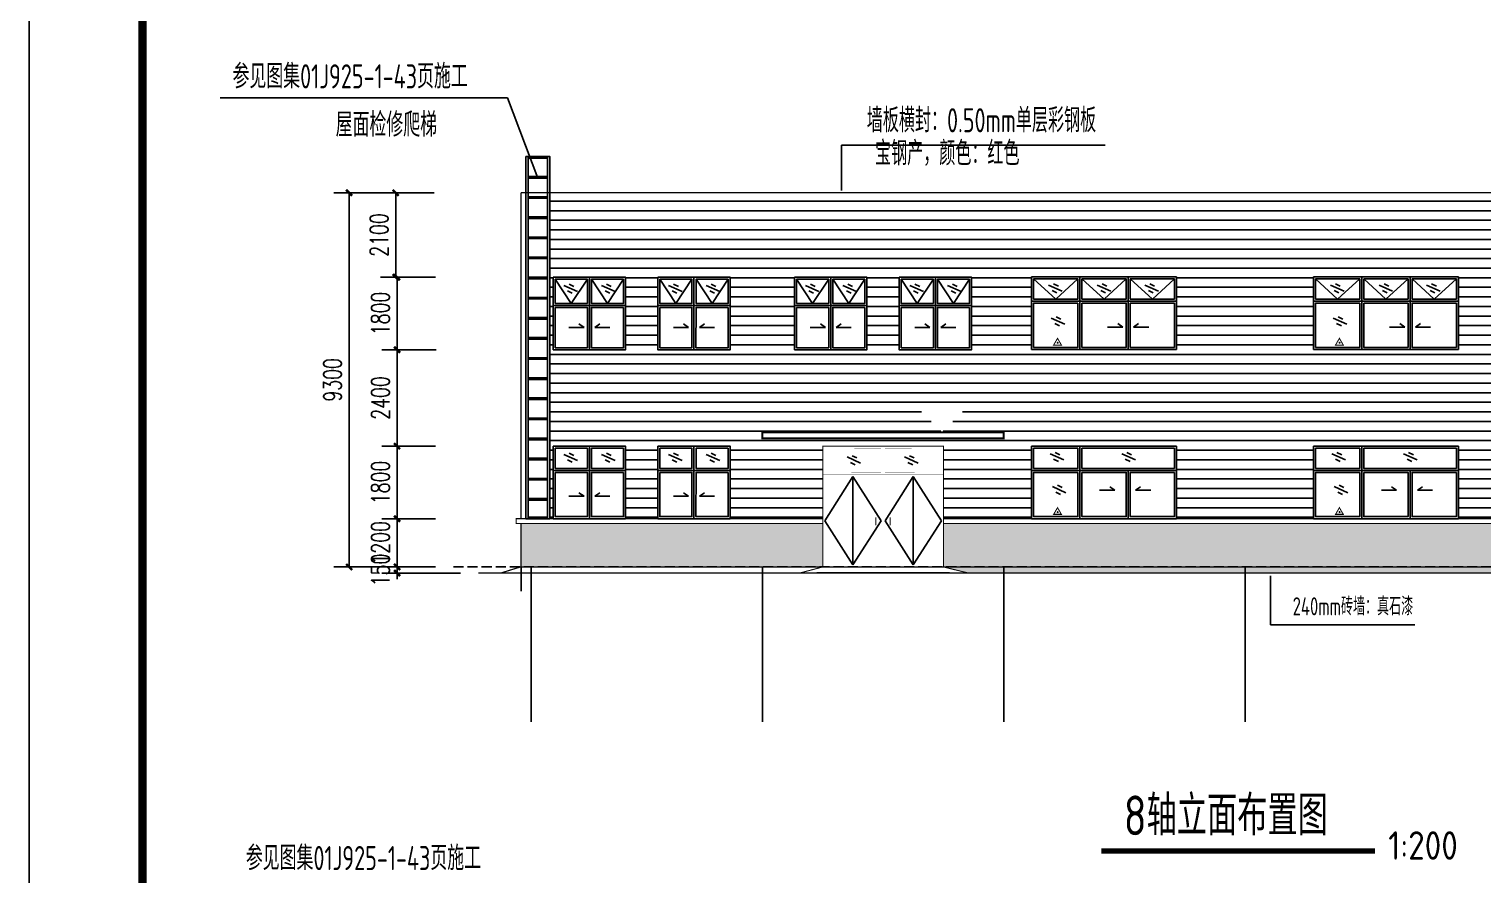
# Model space of a CAD drawing. Extents: x 180850 to 1400258, y 48356 to 327067.
# Drawn here: x 675093 to 711232, y 254059 to 275080 of the extents above; entities that cross this region are included whole.
import ezdxf
from ezdxf.enums import TextEntityAlignment as Align

# ---------------------------------------------------------------- set-up
doc = ezdxf.new("R2010")
doc.units = 0
doc.header["$LTSCALE"] = 1000
doc.linetypes.add('DASH', pattern=[0.35, 0.25, -0.1])
for name, color, linetype in [('AXIS', 3, 'Continuous'), ('COLU', 7, 'Continuous'), ('DIM_SYMB', 3, 'Continuous'), ('PUB_DIM', 3, 'Continuous'), ('PUB_TEXT', 7, 'Continuous'), ('PUB_TITLE', 4, 'Continuous'), ('REIN', 1, 'Continuous'), ('TEXT', 7, 'Continuous')]:
    doc.layers.add(name, color=color, linetype=linetype)
doc.styles.add('_TCH_DIM_T3', font='SIMPLEX', dxfattribs={"width": 0.705882, "bigfont": 'GBCBIG'})
doc.styles.add('C', font='tssdeng.shx', dxfattribs={"height": 3, "bigfont": 'tssdchn.shx'})
doc.styles.get("Standard").update_dxf_attribs({"font": 'gbenor.shx', "bigfont": 'gbcbig.shx'})
doc.styles.add('TSSD_Norm', font='tssdeng.shx', dxfattribs={"bigfont": 'hztxt.shx'})
doc.dimstyles.new('_TCH_ARCH&&150', dxfattribs={"dimtxt": 446.25, "dimasz": 150, "dimexe": 375, "dimexo": 450, "dimgap": 189.375, "dimtad": 1, "dimdec": 0, "dimzin": 0, "dimdsep": 46, "dimtxsty": '_TCH_DIM_T3', "dimblk": 'ARCHTICK', "dimcen": 0.09, "dimclrd": 3, "dimclre": 3, "dimclrt": 7, "dimazin": 2, "dimtfac": 1, "dimtdec": 0, "dimtix": 1, "dimtmove": 2, "dimatfit": 3, "dimfxl": 1, "dimtolj": 1, "dimtzin": 0, "dimarcsym": 0})

# ---------------------------------------------------------------- blocks, each defined once
blk = doc.blocks.new('A$C5AE57A66')
at = {"color": 2}
for points in [[(0, 9000), (59, 9000), (59, 0), (0, 0)], [(59, 9000), (541, 9000), (541, 8962), (59, 8962)], [(541, 9000), (600, 9000), (600, 0), (541, 0)], [(59, 8500), (541, 8500), (541, 8462), (59, 8462)], [(59, 8000), (541, 8000), (541, 7962), (59, 7962)], [(59, 7500), (541, 7500), (541, 7462), (59, 7462)], [(59, 7000), (541, 7000), (541, 6962), (59, 6962)], [(59, 6500), (541, 6500), (541, 6462), (59, 6462)], [(59, 6000), (541, 6000), (541, 5962), (59, 5962)], [(59, 5500), (541, 5500), (541, 5462), (59, 5462)], [(59, 5000), (541, 5000), (541, 4962), (59, 4962)], [(59, 4500), (541, 4500), (541, 4462), (59, 4462)], [(59, 4000), (541, 4000), (541, 3962), (59, 3962)], [(59, 3500), (541, 3500), (541, 3462), (59, 3462)], [(59, 3000), (541, 3000), (541, 2962), (59, 2962)], [(59, 2500), (541, 2500), (541, 2462), (59, 2462)], [(59, 2000), (541, 2000), (541, 1962), (59, 1962)], [(59, 1500), (541, 1500), (541, 1462), (59, 1462)], [(59, 1000), (541, 1000), (541, 962), (59, 962)], [(59, 500), (541, 500), (541, 462), (59, 462)], [(59, 38), (541, 38), (541, 0), (59, 0)]]:
    blk.add_lwpolyline(points, close=True, dxfattribs=at)
blk = doc.blocks.new('_ArchTick')
at = {"color": 0, "linetype": 'ByBlock', "const_width": 0.4}
blk.add_lwpolyline([(-0.5, -0.5), (0.5, 0.5)], dxfattribs=at)
blk = doc.blocks.new('*D1513')
at = {"layer": 'Defpoints', "color": 0, "transparency": 16777216}
for p in [(684239, 262912), (685647, 262912), (685642, 261712)]:
    blk.add_point(p, dxfattribs=at)
at = {"layer": 'PUB_DIM', "color": 3, "lineweight": -2, "transparency": 16777216}
for p, q in [((685197, 262912), (683864, 262912)), ((684239, 262912), (684239, 263062)), ((684239, 261712), (684239, 262912)), ((685192, 261712), (683864, 261712)), ((684239, 261712), (684239, 261562))]:
    blk.add_line(p, q, dxfattribs=at)
at = {"layer": 'PUB_DIM', "color": 3, "lineweight": -2, "transparency": 16777216, "xscale": 150, "yscale": 150, "zscale": 150}
for p, rotation in [((684239, 262912), 270), ((684239, 261712), 90)]:
    blk.add_blockref('_ArchTick', p, dxfattribs=dict(at, rotation=rotation))
at = {"layer": 'PUB_DIM', "color": 7, "transparency": 16777216, "insert": (683826, 262312), "char_height": 446.2, "attachment_point": 5, "rotation": 90, "style": '_TCH_DIM_T3'}
blk.add_mtext('\\A1;1200', dxfattribs=at)
blk = doc.blocks.new('*D1514')
at = {"layer": 'Defpoints', "color": 0, "transparency": 16777216}
for p in [(684239, 264712), (685647, 264712), (685647, 262912)]:
    blk.add_point(p, dxfattribs=at)
at = {"layer": 'PUB_DIM', "color": 3, "lineweight": -2, "transparency": 16777216}
for p, q in [((685197, 264712), (683864, 264712)), ((684239, 262912), (684239, 264712)), ((685197, 262912), (683864, 262912))]:
    blk.add_line(p, q, dxfattribs=at)
at = {"layer": 'PUB_DIM', "color": 3, "lineweight": -2, "transparency": 16777216, "xscale": 150, "yscale": 150, "zscale": 150}
for p, rotation in [((684239, 264712), 90), ((684239, 262912), 270)]:
    blk.add_blockref('_ArchTick', p, dxfattribs=dict(at, rotation=rotation))
at = {"layer": 'PUB_DIM', "color": 7, "transparency": 16777216, "insert": (683826, 263812), "char_height": 446.2, "attachment_point": 5, "rotation": 90, "style": '_TCH_DIM_T3'}
blk.add_mtext('\\A1;1800', dxfattribs=at)
blk = doc.blocks.new('*D1515')
at = {"layer": 'Defpoints', "color": 0, "transparency": 16777216}
for p in [(684239, 267112), (685663, 267112, -4), (685647, 264712)]:
    blk.add_point(p, dxfattribs=at)
at = {"layer": 'PUB_DIM', "color": 3, "lineweight": -2, "transparency": 16777216}
for p, q in [((685213, 267112), (683864, 267112)), ((684239, 264712), (684239, 267112)), ((685197, 264712), (683864, 264712))]:
    blk.add_line(p, q, dxfattribs=at)
at = {"layer": 'PUB_DIM', "color": 3, "lineweight": -2, "transparency": 16777216, "xscale": 150, "yscale": 150, "zscale": 150}
for p, rotation in [((684239, 267112), 90), ((684239, 264712), 270)]:
    blk.add_blockref('_ArchTick', p, dxfattribs=dict(at, rotation=rotation))
at = {"layer": 'PUB_DIM', "color": 7, "transparency": 16777216, "insert": (683826, 265912), "char_height": 446.2, "attachment_point": 5, "rotation": 90, "style": '_TCH_DIM_T3'}
blk.add_mtext('\\A1;2400', dxfattribs=at)
blk = doc.blocks.new('*D1516')
at = {"layer": 'Defpoints', "color": 0, "transparency": 16777216}
for p in [(684239, 268912), (685647, 268912), (685663, 267112, -4)]:
    blk.add_point(p, dxfattribs=at)
at = {"layer": 'PUB_DIM', "color": 3, "lineweight": -2, "transparency": 16777216}
for p, q in [((685197, 268912), (683864, 268912)), ((684239, 267112), (684239, 268912)), ((685213, 267112), (683864, 267112))]:
    blk.add_line(p, q, dxfattribs=at)
at = {"layer": 'PUB_DIM', "color": 3, "lineweight": -2, "transparency": 16777216, "xscale": 150, "yscale": 150, "zscale": 150}
for p, rotation in [((684239, 268912), 90), ((684239, 267112), 270)]:
    blk.add_blockref('_ArchTick', p, dxfattribs=dict(at, rotation=rotation))
at = {"layer": 'PUB_DIM', "color": 7, "transparency": 16777216, "insert": (683826, 268012), "char_height": 446.2, "attachment_point": 5, "rotation": 90, "style": '_TCH_DIM_T3'}
blk.add_mtext('\\A1;1800', dxfattribs=at)
blk = doc.blocks.new('*D1517')
at = {"layer": 'Defpoints', "color": 0, "transparency": 16777216}
for p in [(684206, 271012), (685614, 271012), (685647, 268912)]:
    blk.add_point(p, dxfattribs=at)
at = {"layer": 'PUB_DIM', "color": 3, "lineweight": -2, "transparency": 16777216}
for p, q in [((685164, 271012), (683831, 271012)), ((684206, 268912), (684206, 271012)), ((685197, 268912), (683831, 268912))]:
    blk.add_line(p, q, dxfattribs=at)
at = {"layer": 'PUB_DIM', "color": 3, "lineweight": -2, "transparency": 16777216, "xscale": 150, "yscale": 150, "zscale": 150}
for p, rotation in [((684206, 271012), 90), ((684206, 268912), 270)]:
    blk.add_blockref('_ArchTick', p, dxfattribs=dict(at, rotation=rotation))
at = {"layer": 'PUB_DIM', "color": 7, "transparency": 16777216, "insert": (683793, 269962), "char_height": 446.2, "attachment_point": 5, "rotation": 90, "style": '_TCH_DIM_T3'}
blk.add_mtext('\\A1;2100', dxfattribs=at)
blk = doc.blocks.new('*D1518')
at = {"layer": 'Defpoints', "color": 0, "transparency": 16777216}
for p in [(685614, 271012), (683047, 261712), (685642, 261712)]:
    blk.add_point(p, dxfattribs=at)
at = {"layer": 'PUB_DIM', "color": 3, "lineweight": -2, "transparency": 16777216}
for p, q in [((685164, 271012), (682672, 271012)), ((683047, 271012), (683047, 261712)), ((685192, 261712), (682672, 261712))]:
    blk.add_line(p, q, dxfattribs=at)
at = {"layer": 'PUB_DIM', "color": 3, "lineweight": -2, "transparency": 16777216, "xscale": 150, "yscale": 150, "zscale": 150}
for p, rotation in [((683047, 271012), 90), ((683047, 261712), 270)]:
    blk.add_blockref('_ArchTick', p, dxfattribs=dict(at, rotation=rotation))
at = {"layer": 'PUB_DIM', "color": 7, "transparency": 16777216, "insert": (682634, 266362), "char_height": 446.2, "attachment_point": 5, "rotation": 90, "style": '_TCH_DIM_T3'}
blk.add_mtext('\\A1;9300', dxfattribs=at)
blk = doc.blocks.new('*D1519')
at = {"layer": 'Defpoints', "color": 0, "transparency": 16777216}
for p in [(685642, 261712), (684239, 261562), (686263, 261562)]:
    blk.add_point(p, dxfattribs=at)
at = {"layer": 'PUB_DIM', "color": 3, "lineweight": -2, "transparency": 16777216}
for p, q in [((685192, 261712), (683864, 261712)), ((684239, 261712), (684239, 261862)), ((684239, 261712), (684239, 261562)), ((685813, 261562), (683864, 261562)), ((684239, 261562), (684239, 261412))]:
    blk.add_line(p, q, dxfattribs=at)
at = {"layer": 'PUB_DIM', "color": 3, "lineweight": -2, "transparency": 16777216, "xscale": 150, "yscale": 150, "zscale": 150}
for p, rotation in [((684239, 261712), 270), ((684239, 261562), 90)]:
    blk.add_blockref('_ArchTick', p, dxfattribs=dict(at, rotation=rotation))
at = {"layer": 'PUB_DIM', "color": 7, "transparency": 16777216, "insert": (683826, 261637), "char_height": 446.2, "attachment_point": 5, "rotation": 90, "style": '_TCH_DIM_T3'}
blk.add_mtext('\\A1;150', dxfattribs=at)

msp = doc.modelspace()

# ---------------------------------------------------------------- hatches: boundary and pattern name
h = msp.add_hatch()
h.set_pattern_fill('ANSI31', color=1, scale=150, angle=315)
h.set_pattern_definition([(0, (24.88, -1372.15), (7e-14, 238.125), [])])
h.paths.add_polyline_path([(723307.07, 271012.22), (688039.29, 271012.14), (688039.29, 262912.23), (688120.73, 262912.23), (688120.76, 264112.77), (688120.73, 264112.77), (688120.73, 264712.77), (689920.7, 264712.75), (689920.7, 264112.75), (689920.76, 264112.75), (689920.73, 262912.23), (690720.73, 262912.24), (690720.76, 264112.77), (690720.73, 264112.77), (690720.73, 264712.77), (692520.7, 264712.75), (692520.7, 264112.75), (692520.76, 264112.75), (692520.73, 262912.24), (694820.73, 262912.25), (694820.73, 264712.28), (697820.73, 264712.28), (697820.73, 262912.26), (700013.78, 262912.27), (700013.78, 264712.31), (703613.81, 264712.31), (703613.81, 262912.28), (707020.69, 262912.29), (707020.69, 264712.31), (710620.72, 264712.31), (710620.72, 262912.31), (712820.73, 262912.32), (712820.73, 264712.28), (715820.73, 264712.28), (715820.73, 262912.3), (718120.73, 262912.3), (718120.76, 264112.77), (718120.73, 264112.77), (718120.73, 264712.77), (719920.7, 264712.75), (719920.7, 264112.75), (719920.76, 264112.75), (719920.73, 262912.3), (720720.73, 262912.3), (720720.76, 264112.77), (720720.73, 264112.77), (720720.73, 264712.77), (722520.7, 264712.75), (722520.7, 264112.75), (722520.76, 264112.75), (722520.73, 262912.3), (723307.07, 262912.3)])
h.paths.add_polyline_path([(707020.91, 267119.79), (707020.94, 268320.26), (707020.91, 268320.26), (707020.91, 268920.26), (708220.91, 268920.24), (710620.83, 268920.22), (710620.83, 268320.22), (710620.89, 268320.22), (710620.86, 267119.75), (708220.91, 267119.77)], flags=16)
h.paths.add_polyline_path([(703613.96, 267119.75), (701214, 267119.77), (700014, 267119.79), (700014.03, 268320.26), (700014, 268320.26), (700014, 268920.26), (701214, 268920.24), (703613.93, 268920.22), (703613.93, 268320.22), (703613.99, 268320.22)], flags=16)
h.paths.add_polyline_path([(707070.69, 267170.21), (707070.96, 268270.21), (708171.08, 268269.8), (708170.8, 267169.8)], flags=0)
h.paths.add_polyline_path([(703563.82, 267169.78), (702463.8, 267169.94), (702464.07, 268269.94), (703564.09, 268269.78)], flags=0)
h.paths.add_polyline_path([(707568.37, 267227.76), (707664.25, 267393.82), (707760.12, 267227.76)], flags=0)
h.paths.add_polyline_path([(707654.89, 267283.66, -1), (707679.89, 267283.66, -1)], flags=0)
h.paths.add_polyline_path([(707070.55, 268369.9), (707070.55, 268870.62), (708171.41, 268870.61), (708170.69, 268869.96), (708170.69, 268369.89)], flags=0)
h.paths.add_polyline_path([(703564.51, 268370.13), (702464.41, 268369.88), (702464.19, 268869.96), (702463.47, 268870.6), (703564.65, 268870.85), (703564.29, 268870.52)], flags=0)
h.paths.add_polyline_path([(708270.69, 267170.13), (708270.97, 268270.13), (709371.04, 268269.97), (709370.77, 267169.97)], flags=0)
h.paths.add_polyline_path([(702363.86, 267169.97), (701263.78, 267170.13), (701264.06, 268270.13), (702364.13, 268269.97)], flags=0)
h.paths.add_polyline_path([(708270.55, 268369.87), (708270.55, 268870.6), (709371.43, 268870.59), (709370.72, 268869.94), (709370.72, 268369.86)], flags=0)
h.paths.add_polyline_path([(702363.81, 268369.86), (701263.64, 268369.87), (701263.64, 268870.6), (702364.52, 268870.59), (702363.81, 268869.94)], flags=0)
h.paths.add_polyline_path([(709470.71, 267169.94), (709470.98, 268269.94), (710571, 268269.78), (710570.73, 267169.78)], flags=0)
h.paths.add_polyline_path([(701163.89, 267169.8), (700063.78, 267170.21), (700064.05, 268270.21), (701164.17, 268269.8)], flags=0)
h.paths.add_polyline_path([(709471.32, 268369.88), (709471.09, 268869.96), (709470.38, 268870.6), (710571.56, 268870.85), (710571.2, 268870.52), (710571.42, 268370.13)], flags=0)
h.paths.add_polyline_path([(701163.78, 268369.89), (700063.64, 268369.9), (700063.64, 268870.62), (701164.5, 268870.61), (701163.78, 268869.96)], flags=0)
h.paths.add_polyline_path([(700753.21, 267227.76), (700561.47, 267227.76), (700657.34, 267393.82)], flags=0)
h.paths.add_polyline_path([(700672.98, 267283.66, -1), (700647.98, 267283.66, -1)], flags=0)
h.paths.add_polyline_path([(698386.23, 265659.9), (697786.23, 265059.9), (698386.23, 265059.9), (699320.73, 265059.9), (699320.73, 264912.28), (693320.73, 264912.28), (693320.73, 265059.9), (697786.23, 265059.9), (697186.23, 265659.9)], flags=16)
h.paths.add_polyline_path([(711320.73, 265059.9), (715841.94, 265059.9), (715241.94, 265659.9), (716441.94, 265659.9), (715841.94, 265059.9), (716441.94, 265059.9), (717320.73, 265059.9), (717320.73, 264912.28), (711320.73, 264912.28)], flags=16)
h.paths.add_polyline_path([(712120.74, 267111.77), (712120.77, 268212.24), (712120.74, 268212.24), (712120.74, 268912.24), (713920.7, 268912.22), (713920.7, 268212.22), (713920.76, 268212.22), (713920.73, 267111.75)], flags=16)
h.paths.add_polyline_path([(698520.73, 267111.75), (696720.73, 267111.77), (696720.76, 268212.24), (696720.73, 268212.24), (696720.73, 268912.24), (698520.7, 268912.22), (698520.7, 268212.22), (698520.76, 268212.22)], flags=16)
h.paths.add_polyline_path([(712170.52, 267162.13), (712170.79, 268162.13), (712970.86, 268161.97), (712970.59, 267161.97)], flags=0)
h.paths.add_polyline_path([(698470.59, 267161.79), (697670.52, 267161.95), (697670.79, 268161.95), (698470.86, 268161.79)], flags=0)
h.paths.add_polyline_path([(712170.38, 268261.88), (712170.38, 268862.6), (712970.97, 268862.59), (712970.53, 268861.94), (712970.53, 268261.87)], flags=0)
h.paths.add_polyline_path([(698471.28, 268262.14), (697671.12, 268261.89), (697670.9, 268861.96), (697670.47, 268862.61), (698471.28, 268862.86), (698471.06, 268862.53)], flags=0)
h.paths.add_polyline_path([(713070.53, 267161.95), (713070.8, 268161.95), (713870.86, 268161.79), (713870.59, 267161.79)], flags=0)
h.paths.add_polyline_path([(697570.58, 267161.97), (696770.51, 267162.13), (696770.78, 268162.13), (697570.85, 268161.97)], flags=0)
h.paths.add_polyline_path([(713071.13, 268261.89), (713070.91, 268861.96), (713070.47, 268862.61), (713871.28, 268862.86), (713871.06, 268862.53), (713871.28, 268262.14)], flags=0)
h.paths.add_polyline_path([(697570.53, 268261.87), (696770.37, 268261.88), (696770.37, 268862.6), (697570.96, 268862.59), (697570.53, 268861.94)], flags=0)
h.paths.add_polyline_path([(714720.74, 267111.77), (714720.77, 268212.24), (714720.74, 268212.24), (714720.74, 268912.24), (716520.7, 268912.22), (716520.7, 268212.22), (716520.76, 268212.22), (716520.73, 267111.75)], flags=16)
h.paths.add_polyline_path([(695920.73, 267111.75), (694120.73, 267111.77), (694120.76, 268212.24), (694120.73, 268212.24), (694120.73, 268912.24), (695920.7, 268912.22), (695920.7, 268212.22), (695920.76, 268212.22)], flags=16)
h.paths.add_polyline_path([(714770.52, 267162.13), (714770.79, 268162.13), (715570.86, 268161.97), (715570.59, 267161.97)], flags=0)
h.paths.add_polyline_path([(695870.59, 267161.79), (695070.52, 267161.95), (695070.79, 268161.95), (695870.86, 268161.79)], flags=0)
h.paths.add_polyline_path([(714770.38, 268261.88), (714770.38, 268862.6), (715570.97, 268862.59), (715570.53, 268861.94), (715570.53, 268261.87)], flags=0)
h.paths.add_polyline_path([(695871.28, 268262.14), (695071.12, 268261.89), (695070.9, 268861.96), (695070.47, 268862.61), (695871.28, 268862.86), (695871.06, 268862.53)], flags=0)
h.paths.add_polyline_path([(715670.53, 267161.95), (715670.8, 268161.95), (716470.86, 268161.79), (716470.59, 267161.79)], flags=0)
h.paths.add_polyline_path([(694970.58, 267161.97), (694170.51, 267162.13), (694170.78, 268162.13), (694970.85, 268161.97)], flags=0)
h.paths.add_polyline_path([(715671.13, 268261.89), (715670.91, 268861.96), (715670.47, 268862.61), (716471.28, 268862.86), (716471.06, 268862.53), (716471.28, 268262.14)], flags=0)
h.paths.add_polyline_path([(694970.53, 268261.87), (694170.37, 268261.88), (694170.37, 268862.6), (694970.96, 268862.59), (694970.53, 268861.94)], flags=0)
h.paths.add_polyline_path([(718120.73, 267111.77), (718120.76, 268212.24), (718120.73, 268212.24), (718120.73, 268912.24), (719920.7, 268912.22), (719920.7, 268212.22), (719920.76, 268212.22), (719920.73, 267111.75)], flags=16)
h.paths.add_polyline_path([(692520.73, 267111.75), (690720.73, 267111.77), (690720.76, 268212.24), (690720.73, 268212.24), (690720.73, 268912.24), (692520.7, 268912.22), (692520.7, 268212.22), (692520.76, 268212.22)], flags=16)
h.paths.add_polyline_path([(718170.51, 267162.13), (718170.78, 268162.13), (718970.85, 268161.97), (718970.58, 267161.97)], flags=0)
h.paths.add_polyline_path([(692470.59, 267161.79), (691670.52, 267161.95), (691670.79, 268161.95), (692470.86, 268161.79)], flags=0)
h.paths.add_polyline_path([(718170.37, 268261.88), (718170.37, 268862.6), (718970.96, 268862.59), (718970.53, 268861.94), (718970.53, 268261.87)], flags=0)
h.paths.add_polyline_path([(692471.28, 268262.14), (691671.12, 268261.89), (691670.9, 268861.96), (691670.47, 268862.61), (692471.28, 268862.86), (692471.06, 268862.53)], flags=0)
h.paths.add_polyline_path([(719070.52, 267161.95), (719070.79, 268161.95), (719870.86, 268161.79), (719870.59, 267161.79)], flags=0)
h.paths.add_polyline_path([(691570.58, 267161.97), (690770.51, 267162.13), (690770.78, 268162.13), (691570.85, 268161.97)], flags=0)
h.paths.add_polyline_path([(719071.12, 268261.89), (719070.9, 268861.96), (719070.47, 268862.61), (719871.28, 268862.86), (719871.06, 268862.53), (719871.28, 268262.14)], flags=0)
h.paths.add_polyline_path([(691570.53, 268261.87), (690770.37, 268261.88), (690770.37, 268862.6), (691570.96, 268862.59), (691570.53, 268861.94)], flags=0)
h.paths.add_polyline_path([(720720.73, 267111.77), (720720.76, 268212.24), (720720.73, 268212.24), (720720.73, 268912.24), (722520.7, 268912.22), (722520.7, 268212.22), (722520.76, 268212.22), (722520.73, 267111.75)], flags=16)
h.paths.add_polyline_path([(689920.73, 267111.75), (688120.73, 267111.77), (688120.76, 268212.24), (688120.73, 268212.24), (688120.73, 268912.24), (689920.7, 268912.22), (689920.7, 268212.22), (689920.76, 268212.22)], flags=16)
h.paths.add_polyline_path([(720770.51, 267162.13), (720770.78, 268162.13), (721570.85, 268161.97), (721570.58, 267161.97)], flags=0)
h.paths.add_polyline_path([(689870.59, 267161.79), (689070.52, 267161.95), (689070.79, 268161.95), (689870.86, 268161.79)], flags=0)
h.paths.add_polyline_path([(720770.37, 268261.88), (720770.37, 268862.6), (721570.96, 268862.59), (721570.53, 268861.94), (721570.53, 268261.87)], flags=0)
h.paths.add_polyline_path([(689871.28, 268262.14), (689071.12, 268261.89), (689070.9, 268861.96), (689070.47, 268862.61), (689871.28, 268862.86), (689871.06, 268862.53)], flags=0)
h.paths.add_polyline_path([(721670.52, 267161.95), (721670.79, 268161.95), (722470.86, 268161.79), (722470.59, 267161.79)], flags=0)
h.paths.add_polyline_path([(688970.58, 267161.97), (688170.51, 267162.13), (688170.78, 268162.13), (688970.85, 268161.97)], flags=0)
h.paths.add_polyline_path([(721671.12, 268261.89), (721670.9, 268861.96), (721670.47, 268862.61), (722471.28, 268862.86), (722471.06, 268862.53), (722471.28, 268262.14)], flags=0)
h.paths.add_polyline_path([(688970.53, 268261.87), (688170.37, 268261.88), (688170.37, 268862.6), (688970.96, 268862.59), (688970.53, 268861.94)], flags=0)
h.paths.add_polyline_path([(716564.52, 265721.15), (718542.02, 265721.15), (718542.02, 266613.65), (716564.52, 266613.65)], flags=24)
h.paths.add_polyline_path([(698508.81, 265721.15), (700486.31, 265721.15), (700486.31, 266613.65), (698508.81, 266613.65)], flags=24)
at = {"true_color": 0xc7c8ca}
h = msp.add_hatch(dxfattribs=at)
h.set_pattern_fill('AR-B816', color=9, scale=150)
h.set_pattern_definition([(0, (427257.4, 199819.32), (0, 181.9656), []), (90, (427257.4, 199819.32), (-181.9656, 181.9656), [181.9656, -181.9656])])
h.paths.add_polyline_path([(687320.73, 262792.22), (687320.73, 261700.79), (694252.1, 261723.66), (694820.73, 261712.3), (694820.73, 262792.3)])
h.paths.add_polyline_path([(712820.73, 261712.3), (712820.73, 262792.3), (697820.73, 262792.3), (697820.73, 261712.3), (698437.01, 261562.22), (712272.71, 261562.22)])
h.paths.add_polyline_path([(723307.07, 262792.3), (715820.73, 262792.3), (715820.73, 261712.3), (716437.01, 261564.04), (723320.49, 261560.4)])

# ---------------------------------------------------------------- linework, layer by layer
at = {"color": 3}
for p, q in [((689020.7, 268912.23), (689020.83, 268211.96)), ((691620.7, 268912.23), (691620.83, 268211.96)), ((695020.7, 268912.23), (695020.83, 268211.96)), ((697620.7, 268912.23), (697620.83, 268211.96)), ((701213.96, 268920.25), (701214.09, 268319.97)), ((702413.99, 268920.23), (702414.12, 268319.95)), ((708220.87, 268920.25), (708221, 268319.97)), ((709420.9, 268920.23), (709421.03, 268319.95)), ((688170.38, 268862.27), (688570.45, 268261.88)), ((688570.45, 268261.88), (688970.53, 268861.95)), ((689471.2, 268262.01), (689070.9, 268861.97)), ((689871.05, 268862.53), (689471.2, 268262.01)), ((690770.38, 268862.27), (691170.45, 268261.88)), ((691170.45, 268261.88), (691570.53, 268861.95)), ((692071.2, 268262.01), (691670.9, 268861.97)), ((692471.05, 268862.53), (692071.2, 268262.01)), ((694170.38, 268862.27), (694570.45, 268261.88)), ((694570.45, 268261.88), (694970.53, 268861.95)), ((695471.2, 268262.01), (695070.9, 268861.97)), ((695871.05, 268862.53), (695471.2, 268262.01)), ((696770.38, 268862.27), (697170.45, 268261.88)), ((697170.45, 268261.88), (697570.53, 268861.95)), ((698071.2, 268262.01), (697670.9, 268861.97)), ((698471.05, 268862.53), (698071.2, 268262.01)), ((700063.64, 268870.28), (700613.71, 268369.89)), ((700613.71, 268369.89), (701163.79, 268869.96)), ((701263.65, 268870.26), (701813.73, 268369.87)), ((701813.73, 268369.87), (702363.81, 268869.94)), ((703014.46, 268370.01), (702464.18, 268869.96)), ((703564.28, 268870.52), (703014.46, 268370.01)), ((707070.55, 268870.28), (707620.62, 268369.89)), ((707620.62, 268369.89), (708170.7, 268869.96)), ((708270.56, 268870.26), (708820.64, 268369.87)), ((708820.64, 268369.87), (709370.72, 268869.94)), ((710021.37, 268370.01), (709471.09, 268869.96)), ((710571.19, 268870.52), (710021.37, 268370.01))]:
    msp.add_line(p, q, dxfattribs=at)
for p, q in [((688389.19, 268707.76), (688727.5, 268555.15)), ((688477.62, 268571.91), (688595.28, 268514.85)), ((688513.82, 268739.81), (688631.48, 268682.75)), ((689321.26, 268706.21), (689661.07, 268556.97)), ((689411.03, 268571.25), (689529.26, 268515.36)), ((689445.56, 268739.5), (689563.79, 268683.61)), ((690989.19, 268707.76), (691327.5, 268555.15)), ((691077.62, 268571.91), (691195.28, 268514.85)), ((691113.82, 268739.81), (691231.48, 268682.75)), ((691921.26, 268706.21), (692261.07, 268556.97)), ((692011.03, 268571.25), (692129.26, 268515.36)), ((692045.56, 268739.5), (692163.79, 268683.61)), ((694389.19, 268707.76), (694727.5, 268555.15)), ((694477.62, 268571.91), (694595.28, 268514.85)), ((694513.82, 268739.81), (694631.48, 268682.75)), ((695321.26, 268706.21), (695661.07, 268556.97)), ((695411.03, 268571.25), (695529.26, 268515.36)), ((695445.56, 268739.5), (695563.79, 268683.61)), ((696989.19, 268707.76), (697327.5, 268555.15)), ((697077.62, 268571.91), (697195.28, 268514.85)), ((697113.82, 268739.81), (697231.48, 268682.75)), ((697921.26, 268706.21), (698261.07, 268556.97)), ((698011.03, 268571.25), (698129.26, 268515.36)), ((698045.56, 268739.5), (698163.79, 268683.61)), ((700436.08, 268715.77), (700774.39, 268563.17)), ((700524.5, 268579.92), (700642.17, 268522.86)), ((700560.7, 268747.82), (700678.37, 268690.76)), ((701641.97, 268715.77), (701980.29, 268563.17)), ((701730.4, 268579.92), (701848.06, 268522.86)), ((701766.6, 268747.82), (701884.26, 268690.76)), ((702824.81, 268714.21), (703164.62, 268564.97)), ((702914.58, 268579.24), (703032.81, 268523.35)), ((702949.11, 268747.49), (703067.34, 268691.6)), ((707442.99, 268715.77), (707781.3, 268563.17)), ((707531.41, 268579.92), (707649.08, 268522.86)), ((707567.61, 268747.82), (707685.28, 268690.76)), ((708648.88, 268715.77), (708987.19, 268563.17)), ((708737.31, 268579.92), (708854.97, 268522.86)), ((708773.51, 268747.82), (708891.17, 268690.76)), ((709831.72, 268714.21), (710171.53, 268564.97)), ((709921.49, 268579.24), (710039.72, 268523.35)), ((709956.02, 268747.49), (710074.25, 268691.6)), ((689020.83, 268211.96), (689020.54, 267111.96)), ((691620.83, 268211.96), (691620.54, 267111.96)), ((695020.83, 268211.96), (695020.54, 267111.96)), ((697620.83, 268211.96), (697620.54, 267111.96)), ((702414.12, 268319.95), (702413.82, 267119.95)), ((709421.03, 268319.95), (709420.73, 267119.95)), ((700499.42, 267897.62), (700837.73, 267745.01)), ((700624.05, 267929.67), (700741.71, 267872.61)), ((707506.33, 267897.62), (707844.64, 267745.01)), ((707630.96, 267929.67), (707748.62, 267872.61)), ((688509.98, 267667.38), (688886.67, 267667.29)), ((688886.67, 267667.29), (688761.85, 267751.76)), ((689154.74, 267667.22), (689279.6, 267751.64)), ((689531.43, 267667.13), (689154.74, 267667.22)), ((691109.98, 267667.38), (691486.67, 267667.29)), ((691486.67, 267667.29), (691361.85, 267751.76)), ((691754.74, 267667.22), (691879.6, 267751.64)), ((692131.43, 267667.13), (691754.74, 267667.22)), ((694509.98, 267667.38), (694886.67, 267667.29)), ((694886.67, 267667.29), (694761.85, 267751.76)), ((695154.74, 267667.22), (695279.6, 267751.64)), ((695531.43, 267667.13), (695154.74, 267667.22)), ((697109.98, 267667.38), (697486.67, 267667.29)), ((697486.67, 267667.29), (697361.85, 267751.76)), ((697754.74, 267667.22), (697879.6, 267751.64)), ((698131.43, 267667.13), (697754.74, 267667.22)), ((700587.85, 267761.77), (700705.51, 267704.71)), ((701903.26, 267675.37), (702279.95, 267675.28)), ((702279.95, 267675.28), (702155.14, 267759.76)), ((702548.02, 267675.21), (702672.88, 267759.63)), ((702924.72, 267675.12), (702548.02, 267675.21)), ((707594.76, 267761.77), (707712.42, 267704.71)), ((708910.17, 267675.37), (709286.86, 267675.28)), ((709286.86, 267675.28), (709162.04, 267759.76)), ((709554.93, 267675.21), (709679.79, 267759.63)), ((709931.62, 267675.12), (709554.93, 267675.21)), ((688513.82, 264540.34), (688631.48, 264483.27)), ((689020.71, 264712.76), (689020.83, 264112.49)), ((689445.56, 264540.03), (689563.79, 264484.13)), ((691113.82, 264540.34), (691231.48, 264483.27)), ((691620.71, 264712.76), (691620.83, 264112.49)), ((692045.56, 264540.03), (692163.79, 264484.13)), ((700596.19, 264559.16), (700713.85, 264502.1)), ((701213.76, 264712.31), (701213.78, 262912.31)), ((702378.48, 264559.16), (702496.14, 264502.1)), ((707603.09, 264559.16), (707720.76, 264502.1)), ((708220.67, 264712.31), (708220.69, 262912.31)), ((709385.39, 264559.16), (709503.05, 264502.1)), ((688389.19, 264508.29), (688727.5, 264355.68)), ((688477.62, 264372.44), (688595.28, 264315.37)), ((689321.26, 264506.74), (689661.07, 264357.5)), ((689411.03, 264371.77), (689529.26, 264315.88)), ((690989.19, 264508.29), (691327.5, 264355.68)), ((691077.62, 264372.44), (691195.28, 264315.37)), ((691921.26, 264506.74), (692261.07, 264357.5)), ((692011.03, 264371.77), (692129.26, 264315.88)), ((695424.1, 264445.48), (695762.41, 264292.87)), ((695512.52, 264309.63), (695630.19, 264252.57)), ((695548.72, 264477.53), (695666.39, 264420.47)), ((696850.69, 264445.48), (697189.01, 264292.87)), ((696939.12, 264309.63), (697056.78, 264252.57)), ((696975.32, 264477.53), (697092.98, 264420.47)), ((700471.56, 264527.12), (700809.87, 264374.51)), ((700559.99, 264391.26), (700677.65, 264334.2)), ((702253.85, 264527.12), (702592.16, 264374.51)), ((702342.28, 264391.26), (702459.94, 264334.2)), ((707478.47, 264527.12), (707816.78, 264374.51)), ((707566.9, 264391.26), (707684.56, 264334.2)), ((709260.76, 264527.12), (709599.07, 264374.51)), ((709349.19, 264391.26), (709466.85, 264334.2)), ((689020.83, 264112.49), (689020.54, 262912.49)), ((691620.83, 264112.49), (691620.54, 262912.49)), ((695570.73, 263957.67), (695570.73, 261762.28)), ((697070.73, 263957.67), (697070.73, 261762.28)), ((700013.78, 264112.31), (703613.81, 264112.31)), ((702413.77, 264112.32), (702413.79, 262912.32)), ((707020.69, 264112.31), (710620.72, 264112.31)), ((709420.68, 264112.32), (709420.7, 262912.32)), ((688509.98, 263467.91), (688886.67, 263467.81)), ((688886.67, 263467.81), (688761.85, 263552.29)), ((689154.74, 263467.75), (689279.6, 263552.16)), ((689531.43, 263467.65), (689154.74, 263467.75)), ((691109.98, 263467.91), (691486.67, 263467.81)), ((691486.67, 263467.81), (691361.85, 263552.29)), ((691754.74, 263467.75), (691879.6, 263552.16)), ((692131.43, 263467.65), (691754.74, 263467.75)), ((700528.32, 263708.96), (700866.63, 263556.35)), ((700616.75, 263573.11), (700734.41, 263516.05)), ((700652.95, 263741.01), (700770.61, 263683.95)), ((701703.02, 263619.4), (702079.71, 263619.41)), ((702079.71, 263619.41), (701954.87, 263703.85)), ((702598.1, 263619.41), (702722.93, 263703.86)), ((702974.79, 263619.42), (702598.1, 263619.41)), ((707535.23, 263708.96), (707873.54, 263556.35)), ((707623.66, 263573.11), (707741.32, 263516.05)), ((707659.86, 263741.01), (707777.52, 263683.95)), ((708709.93, 263619.4), (709086.62, 263619.41)), ((709086.62, 263619.41), (708961.78, 263703.85)), ((709605.01, 263619.41), (709729.84, 263703.86)), ((709981.7, 263619.42), (709605.01, 263619.41)), ((687320.73, 261712.22), (687320.73, 261112.22)), ((694676.26, 261562.24), (697974.82, 261562.25))]:
    msp.add_line(p, q)
at = {"color": 1, "linetype": 'DASH'}
msp.add_line((685641.84, 261712.22), (723888.27, 261712.22), dxfattribs=at)
for points, const_width in [([(687320.73, 271012.22), (687320.73, 262912.22), (687200.73, 262912.22), (687200.73, 262792.22), (687320.73, 262792.22), (687320.73, 261112.22)], 30), ([(687320.73, 271012.14), (723307.07, 271012.22)], 30), ([(698437.01, 261562.22), (697820.73, 261712.28), (697820.73, 264712.28), (694820.73, 264712.28), (694820.73, 261712.28), (694252.1, 261562.22)], 25), ([(696320.73, 261712.28), (696320.73, 264712.28)], 2), ([(697820.73, 264712.28), (697820.74, 261812.28)], 25), ([(697820.73, 264009.97), (694820.73, 264009.97)], 2), ([(694820.73, 262912.25), (687320.73, 262912.22)], 30), ([(687320.73, 262792.22), (694820.73, 262792.25)], 30), ([(696143.45, 262949.66), (696143.45, 262746.8)], 25), ([(696498.02, 262949.66), (696498.02, 262746.8)], 25), ([(712820.73, 262912.32), (697820.73, 262912.26)], 30), ([(697820.73, 262792.26), (712820.73, 262792.32)], 30), ([(687305.84, 261712.22), (686820.73, 261562.22)], 30), ([(687305.84, 261712.22), (723320.73, 261712.22)], 30), ([(724156.49, 261562.22), (686263.4, 261562.22)], 30)]:
    msp.add_lwpolyline(points, dxfattribs=dict(const_width=const_width))
at = {"color": 3}
for points in [[(688120.73, 268912.24), (689920.7, 268912.22), (689920.7, 268212.22), (688120.73, 268212.24)], [(690720.73, 268912.24), (692520.7, 268912.22), (692520.7, 268212.22), (690720.73, 268212.24)], [(694120.73, 268912.24), (695920.7, 268912.22), (695920.7, 268212.22), (694120.73, 268212.24)], [(696720.73, 268912.24), (698520.7, 268912.22), (698520.7, 268212.22), (696720.73, 268212.24)], [(700014, 268920.26), (701214, 268920.24), (701214, 268320.24), (700014, 268320.26)], [(701214, 268920.24), (703613.93, 268920.22), (703613.93, 268320.22), (701214, 268320.24)], [(707020.91, 268920.26), (708220.91, 268920.24), (708220.91, 268320.24), (707020.91, 268320.26)], [(708220.91, 268920.24), (710620.83, 268920.22), (710620.83, 268320.22), (708220.91, 268320.24)], [(688170.37, 268862.6), (688970.53, 268862.59), (688970.53, 268261.87), (688170.37, 268261.88)], [(689871.06, 268862.86), (689070.9, 268862.61), (689071.12, 268261.89), (689871.28, 268262.14)], [(690770.37, 268862.6), (691570.53, 268862.59), (691570.53, 268261.87), (690770.37, 268261.88)], [(692471.06, 268862.86), (691670.9, 268862.61), (691671.12, 268261.89), (692471.28, 268262.14)], [(694170.37, 268862.6), (694970.53, 268862.59), (694970.53, 268261.87), (694170.37, 268261.88)], [(695871.06, 268862.86), (695070.9, 268862.61), (695071.12, 268261.89), (695871.28, 268262.14)], [(696770.37, 268862.6), (697570.53, 268862.59), (697570.53, 268261.87), (696770.37, 268261.88)], [(698471.06, 268862.86), (697670.9, 268862.61), (697671.12, 268261.89), (698471.28, 268262.14)], [(700063.64, 268870.62), (701163.78, 268870.61), (701163.78, 268369.89), (700063.64, 268369.9)], [(701263.64, 268870.6), (702363.81, 268870.59), (702363.81, 268369.86), (701263.64, 268369.87)], [(703564.29, 268870.85), (702464.19, 268870.6), (702464.41, 268369.88), (703564.51, 268370.13)], [(707070.55, 268870.62), (708170.69, 268870.61), (708170.69, 268369.89), (707070.55, 268369.9)], [(708270.55, 268870.6), (709370.72, 268870.59), (709370.72, 268369.86), (708270.55, 268369.87)], [(710571.2, 268870.85), (709471.09, 268870.6), (709471.32, 268369.88), (710571.42, 268370.13)]]:
    msp.add_lwpolyline(points, close=True, dxfattribs=at)
for points in [[(688120.76, 268212.24), (689920.76, 268212.22), (689920.73, 267111.75), (688120.73, 267111.77)], [(688170.78, 268162.13), (688970.85, 268161.97), (688970.58, 267161.97), (688170.51, 267162.13)], [(689870.86, 268161.79), (689070.79, 268161.95), (689070.52, 267161.95), (689870.59, 267161.79)], [(690720.76, 268212.24), (692520.76, 268212.22), (692520.73, 267111.75), (690720.73, 267111.77)], [(690770.78, 268162.13), (691570.85, 268161.97), (691570.58, 267161.97), (690770.51, 267162.13)], [(692470.86, 268161.79), (691670.79, 268161.95), (691670.52, 267161.95), (692470.59, 267161.79)], [(694120.76, 268212.24), (695920.76, 268212.22), (695920.73, 267111.75), (694120.73, 267111.77)], [(694170.78, 268162.13), (694970.85, 268161.97), (694970.58, 267161.97), (694170.51, 267162.13)], [(695870.86, 268161.79), (695070.79, 268161.95), (695070.52, 267161.95), (695870.59, 267161.79)], [(696720.76, 268212.24), (698520.76, 268212.22), (698520.73, 267111.75), (696720.73, 267111.77)], [(696770.78, 268162.13), (697570.85, 268161.97), (697570.58, 267161.97), (696770.51, 267162.13)], [(698470.86, 268161.79), (697670.79, 268161.95), (697670.52, 267161.95), (698470.59, 267161.79)], [(700014.03, 268320.26), (701214.06, 268320.24), (701214.03, 267119.77), (700014, 267119.79)], [(701164.17, 268269.8), (700064.05, 268270.21), (700063.78, 267170.21), (701163.89, 267169.8)], [(701214.03, 268320.24), (703613.99, 268320.22), (703613.96, 267119.75), (701214, 267119.77)], [(701264.06, 268270.13), (702364.13, 268269.97), (702363.86, 267169.97), (701263.78, 267170.13)], [(703564.09, 268269.78), (702464.07, 268269.94), (702463.8, 267169.94), (703563.82, 267169.78)], [(707020.94, 268320.26), (708220.97, 268320.24), (708220.94, 267119.77), (707020.91, 267119.79)], [(708171.08, 268269.8), (707070.96, 268270.21), (707070.69, 267170.21), (708170.8, 267169.8)], [(708220.94, 268320.24), (710620.89, 268320.22), (710620.86, 267119.75), (708220.91, 267119.77)], [(708270.97, 268270.13), (709371.04, 268269.97), (709370.77, 267169.97), (708270.69, 267170.13)], [(710571, 268269.78), (709470.98, 268269.94), (709470.71, 267169.94), (710570.73, 267169.78)], [(688120.73, 264712.77), (689920.7, 264712.75), (689920.7, 264112.75), (688120.73, 264112.77)], [(688170.37, 264663.13), (688970.53, 264663.12), (688970.53, 264162.4), (688170.37, 264162.41)], [(689871.06, 264663.39), (689070.9, 264663.14), (689071.12, 264162.42), (689871.28, 264162.67)], [(690720.73, 264712.77), (692520.7, 264712.75), (692520.7, 264112.75), (690720.73, 264112.77)], [(690770.37, 264663.13), (691570.53, 264663.12), (691570.53, 264162.4), (690770.37, 264162.41)], [(692471.06, 264663.39), (691670.9, 264663.14), (691671.12, 264162.42), (692471.28, 264162.67)], [(703613.81, 264712.31), (700013.78, 264712.31), (700013.78, 262912.31), (703613.81, 262912.31)], [(700063.39, 264662.31), (701163.45, 264662.29), (701163.45, 264162.29), (700063.39, 264162.31)], [(703564.16, 264662.34), (701264.08, 264662.29), (701264.09, 264162.29), (703564.17, 264162.34)], [(710620.72, 264712.31), (707020.69, 264712.31), (707020.69, 262912.31), (710620.72, 262912.31)], [(707070.3, 264662.31), (708170.36, 264662.29), (708170.36, 264162.29), (707070.3, 264162.31)], [(710571.07, 264662.34), (708270.99, 264662.29), (708271, 264162.29), (710571.08, 264162.34)], [(688120.76, 264112.77), (689920.76, 264112.75), (689920.73, 262912.28), (688120.73, 262912.3)], [(688170.78, 264062.66), (688970.85, 264062.5), (688970.58, 262962.5), (688170.51, 262962.66)], [(689870.86, 264062.31), (689070.79, 264062.48), (689070.52, 262962.48), (689870.59, 262962.31)], [(690720.76, 264112.77), (692520.76, 264112.75), (692520.73, 262912.28), (690720.73, 262912.3)], [(690770.78, 264062.66), (691570.85, 264062.5), (691570.58, 262962.5), (690770.51, 262962.66)], [(692470.86, 264062.31), (691670.79, 264062.48), (691670.52, 262962.48), (692470.59, 262962.31)], [(701163.78, 264062.31), (700063.72, 264062.31), (700063.72, 262962.31), (701163.78, 262962.31)], [(701263.76, 264062.31), (702363.77, 264062.32), (702363.79, 262962.32), (701263.78, 262962.31)], [(703563.84, 264062.33), (702463.77, 264062.32), (702463.79, 262962.32), (703563.86, 262962.33)], [(708170.69, 264062.31), (707070.63, 264062.31), (707070.63, 262962.31), (708170.69, 262962.31)], [(708270.67, 264062.31), (709370.68, 264062.32), (709370.7, 262962.32), (708270.69, 262962.31)], [(710570.75, 264062.33), (709470.68, 264062.32), (709470.7, 262962.32), (710570.77, 262962.33)]]:
    msp.add_lwpolyline(points, close=True)
for points, const_width in [([(699320.73, 264912.28), (693320.73, 264912.28), (693320.73, 265059.9), (699320.73, 265059.9)], 50), ([(694870.73, 264662.28), (696270.73, 264664.59), (696270.73, 264059.97), (694870.73, 264057.67)], 2), ([(697770.73, 264662.28), (696370.73, 264664.59), (696370.73, 264059.97), (697770.73, 264057.66)], 2), ([(694870.73, 261762.28), (696270.74, 261762.28), (696270.73, 263957.67), (694870.73, 263957.67)], 2), ([(697770.73, 261762.28), (696370.73, 261762.28), (696370.73, 263957.67), (697770.73, 263957.67)], 2)]:
    msp.add_lwpolyline(points, close=True, dxfattribs=dict(const_width=const_width))
at = {"layer": 'AXIS'}
for p, q in [((679840, 273369.52), (686983.72, 273369.52)), ((687739.29, 271373.91), (686983.72, 273369.52)), ((687570.73, 261712.22), (687570.73, 257864.48)), ((693320.73, 261712.22), (693320.73, 257864.48)), ((699320.73, 261712.22), (699320.73, 257864.48)), ((705320.73, 261712.22), (705320.73, 257864.48))]:
    msp.add_line(p, q, dxfattribs=at)
at = {"layer": 'AXIS', "linetype": 'ByBlock'}
for p, q in [((695289.85, 272198.95), (695289.85, 271067.76)), ((695289.85, 272198.95), (701840.09, 272198.95)), ((705951.8, 261488.72), (705951.8, 260272.59)), ((705951.8, 260272.59), (709540.72, 260272.59))]:
    msp.add_line(p, q, dxfattribs=at)
at = {"layer": 'COLU'}
for p, q in [((695570.73, 263957.67), (694870.73, 262857.67)), ((695570.73, 263957.67), (696270.73, 262859.97)), ((697070.73, 263957.67), (696370.73, 262859.97)), ((697070.73, 263957.67), (697770.73, 262857.67)), ((694870.73, 262857.67), (695570.73, 261762.28)), ((696270.73, 262859.97), (695570.73, 261762.28)), ((696370.73, 262859.97), (697070.73, 261762.28)), ((697770.73, 262857.67), (697070.73, 261762.28))]:
    msp.add_line(p, q, dxfattribs=at)
at = {"layer": 'DIM_SYMB', "const_width": 131.71}
msp.add_lwpolyline([(701742.06, 254654.56), (708551.48, 254654.56)], dxfattribs=at)
at = {"layer": 'PUB_TITLE'}
msp.add_lwpolyline([(675092.51, 232984.16), (793892.51, 232984.16), (793892.51, 316984.16), (675092.51, 316984.16)], close=True, dxfattribs=at)
at = {"layer": 'PUB_TITLE', "const_width": 212.12}
msp.add_lwpolyline([(677912.82, 234398.34), (677912.82, 315569.98), (791892.51, 315569.98), (791892.51, 234398.34)], close=True, dxfattribs=at)
at = {"layer": 'REIN', "const_width": 25}
for points in [[(700657.34, 267393.82), (700561.47, 267227.76), (700753.21, 267227.76)], [(707664.25, 267393.82), (707568.37, 267227.76), (707760.12, 267227.76)], [(700657.25, 263186.12), (700561.38, 263020.07), (700753.12, 263020.07)], [(707664.16, 263186.12), (707568.29, 263020.07), (707760.03, 263020.07)]]:
    msp.add_lwpolyline(points, close=True, dxfattribs=at)
for points in [[(700647.98, 267283.66, 1), (700672.98, 267283.66, 1)], [(707654.89, 267283.66, 1), (707679.89, 267283.66, 1)], [(700647.89, 263075.96, 1), (700672.89, 263075.96, 1)], [(707654.8, 263075.96, 1), (707679.8, 263075.96, 1)]]:
    msp.add_lwpolyline(points, format="xyb", close=True, dxfattribs=at)

# ---------------------------------------------------------------- block references
msp.add_blockref('A$C5AE57A66', (687439.29, 262912.22))

# ---------------------------------------------------------------- texts
at = {"layer": 'PUB_TEXT', "style": 'C', "width": 0.7}
for s, height, p in [('墙板横封：0.50mm单层彩钢板', 599.985, (701617.22, 272334.39)), ('宝钢产，颜色：红色', 599.985, (699713.24, 271513.72)), ('240mm砖墙：真石漆', 450, (709499.05, 260374.17))]:
    msp.add_text(s, height=height, dxfattribs=at).set_placement(p, align=Align.BOTTOM_RIGHT)
at = {"layer": 'PUB_TEXT', "style": 'C', "width": 0.8}
msp.add_text('8轴立面布置图', height=987.84, dxfattribs=at).set_placement((702303.05, 255043.43))
at = {"layer": 'PUB_TEXT'}
msp.add_text('1:200', height=705.6, dxfattribs=at).set_placement((708877.3, 254437.09))
at = {"layer": 'TEXT', "style": 'TSSD_Norm', "width": 0.7}
for s, p in [('参见图集01J925-1-43页施工', (680150.05, 273605.78)), ('屋面检修爬梯', (682713.54, 272404.06)), ('参见图集01J925-1-43页施工', (680480.41, 254177.82))]:
    msp.add_text(s, height=600, dxfattribs=at).set_placement(p)

# ---------------------------------------------------------------- dimensions: what is measured, and where the dimension line sits
at = {"layer": 'PUB_DIM'}
for base, p1, p2, angle, picture, middle in [((683046.86, 261712.22), (685613.9, 271012.14), (685641.84, 261712.22), 90, '*D1518', (682634.36, 266362.18)), ((684205.61, 271012.14), (685647.19, 268912.22), (685613.9, 271012.14), 90, '*D1517', (683793.11, 269962.18)), ((684238.91, 268912.22), (685663.47, 267112.22, -3.97), (685647.19, 268912.22), 90, '*D1516', (683826.41, 268012.22)), ((684238.91, 267112.22), (685647.19, 264712.3), (685663.47, 267112.22, -3.97), 90, '*D1515', (683826.41, 265912.26)), ((684238.91, 264712.3), (685647.19, 262912.3), (685647.19, 264712.3), 90, '*D1514', (683826.41, 263812.3)), ((684238.91, 262912.3), (685641.84, 261712.22), (685647.19, 262912.3), 90, '*D1513', (683826.41, 262312.26)), ((684238.91, 261562.22), (685641.84, 261712.22), (686263.4, 261562.22), 270, '*D1519', (683826.41, 261637.22))]:
    dim = msp.add_linear_dim(base=base, p1=p1, p2=p2, angle=angle, dimstyle='_TCH_ARCH&&150', dxfattribs=at)
    dim.commit()
    dim.dimension.update_dxf_attribs({"geometry": picture, "text_midpoint": middle})

doc.saveas('drawing.dxf')
